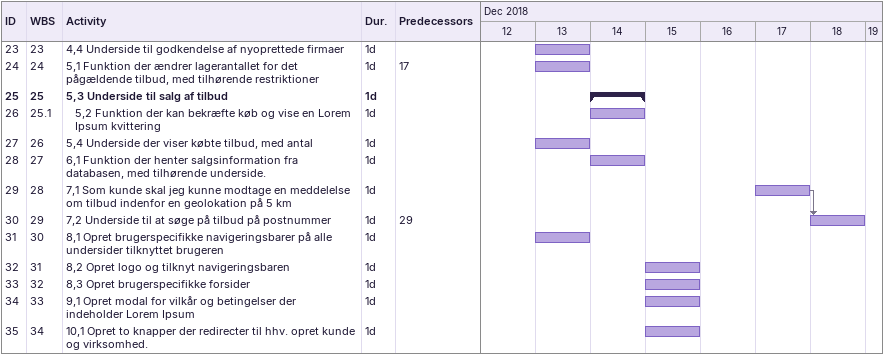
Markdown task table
| ID | WBS | Task | Duration | Start | Finish | Predecessors |
|---|---|---|---|---|---|---|
| 23 | 23 | 4,4 Underside til godkendelse af nyoprettede firmaer | 1d | 2018-12-13 | 2018-12-13 |  |
| 24 | 24 | 5,1 Funktion der ændrer lagerantallet for det pågældende tilbud, med tilhørende restriktioner | 1d | 2018-12-13 | 2018-12-13 | 17 |
| 25 | 25 | **5,3 Underside til salg af tilbud** | 1d | 2018-12-14 | 2018-12-14 |  |
| 26 | 25.1 | 5,2 Funktion der kan bekræfte køb og vise en Lorem Ipsum kvittering | 1d | 2018-12-14 | 2018-12-14 |  |
| 27 | 26 | 5,4 Underside der viser købte tilbud, med antal | 1d | 2018-12-13 | 2018-12-13 |  |
| 28 | 27 | 6,1 Funktion der henter salgsinformation fra databasen, med tilhørende underside. | 1d | 2018-12-14 | 2018-12-14 |  |
| 29 | 28 | 7,1 Som kunde skal jeg kunne modtage en meddelelse om tilbud indenfor en geolokation på 5 km | 1d | 2018-12-17 | 2018-12-17 |  |
| 30 | 29 | 7,2 Underside til at søge på tilbud på postnummer | 1d | 2018-12-18 | 2018-12-18 | 29 |
| 31 | 30 | 8,1 Opret brugerspecifikke navigeringsbarer på alle undersider tilknyttet brugeren | 1d | 2018-12-13 | 2018-12-13 |  |
| 32 | 31 | 8,2 Opret logo og tilknyt navigeringsbaren | 1d | 2018-12-15 | 2018-12-15 |  |
| 33 | 32 | 8,3 Opret brugerspecifikke forsider | 1d | 2018-12-15 | 2018-12-15 |  |
| 34 | 33 | 9,1 Opret modal for vilkår og betingelser der indeholder Lorem Ipsum | 1d | 2018-12-15 | 2018-12-15 |  |
| 35 | 34 | 10,1 Opret to knapper der redirecter til hhv. opret kunde og virksomhed. | 1d | 2018-12-15 | 2018-12-15 |  |
